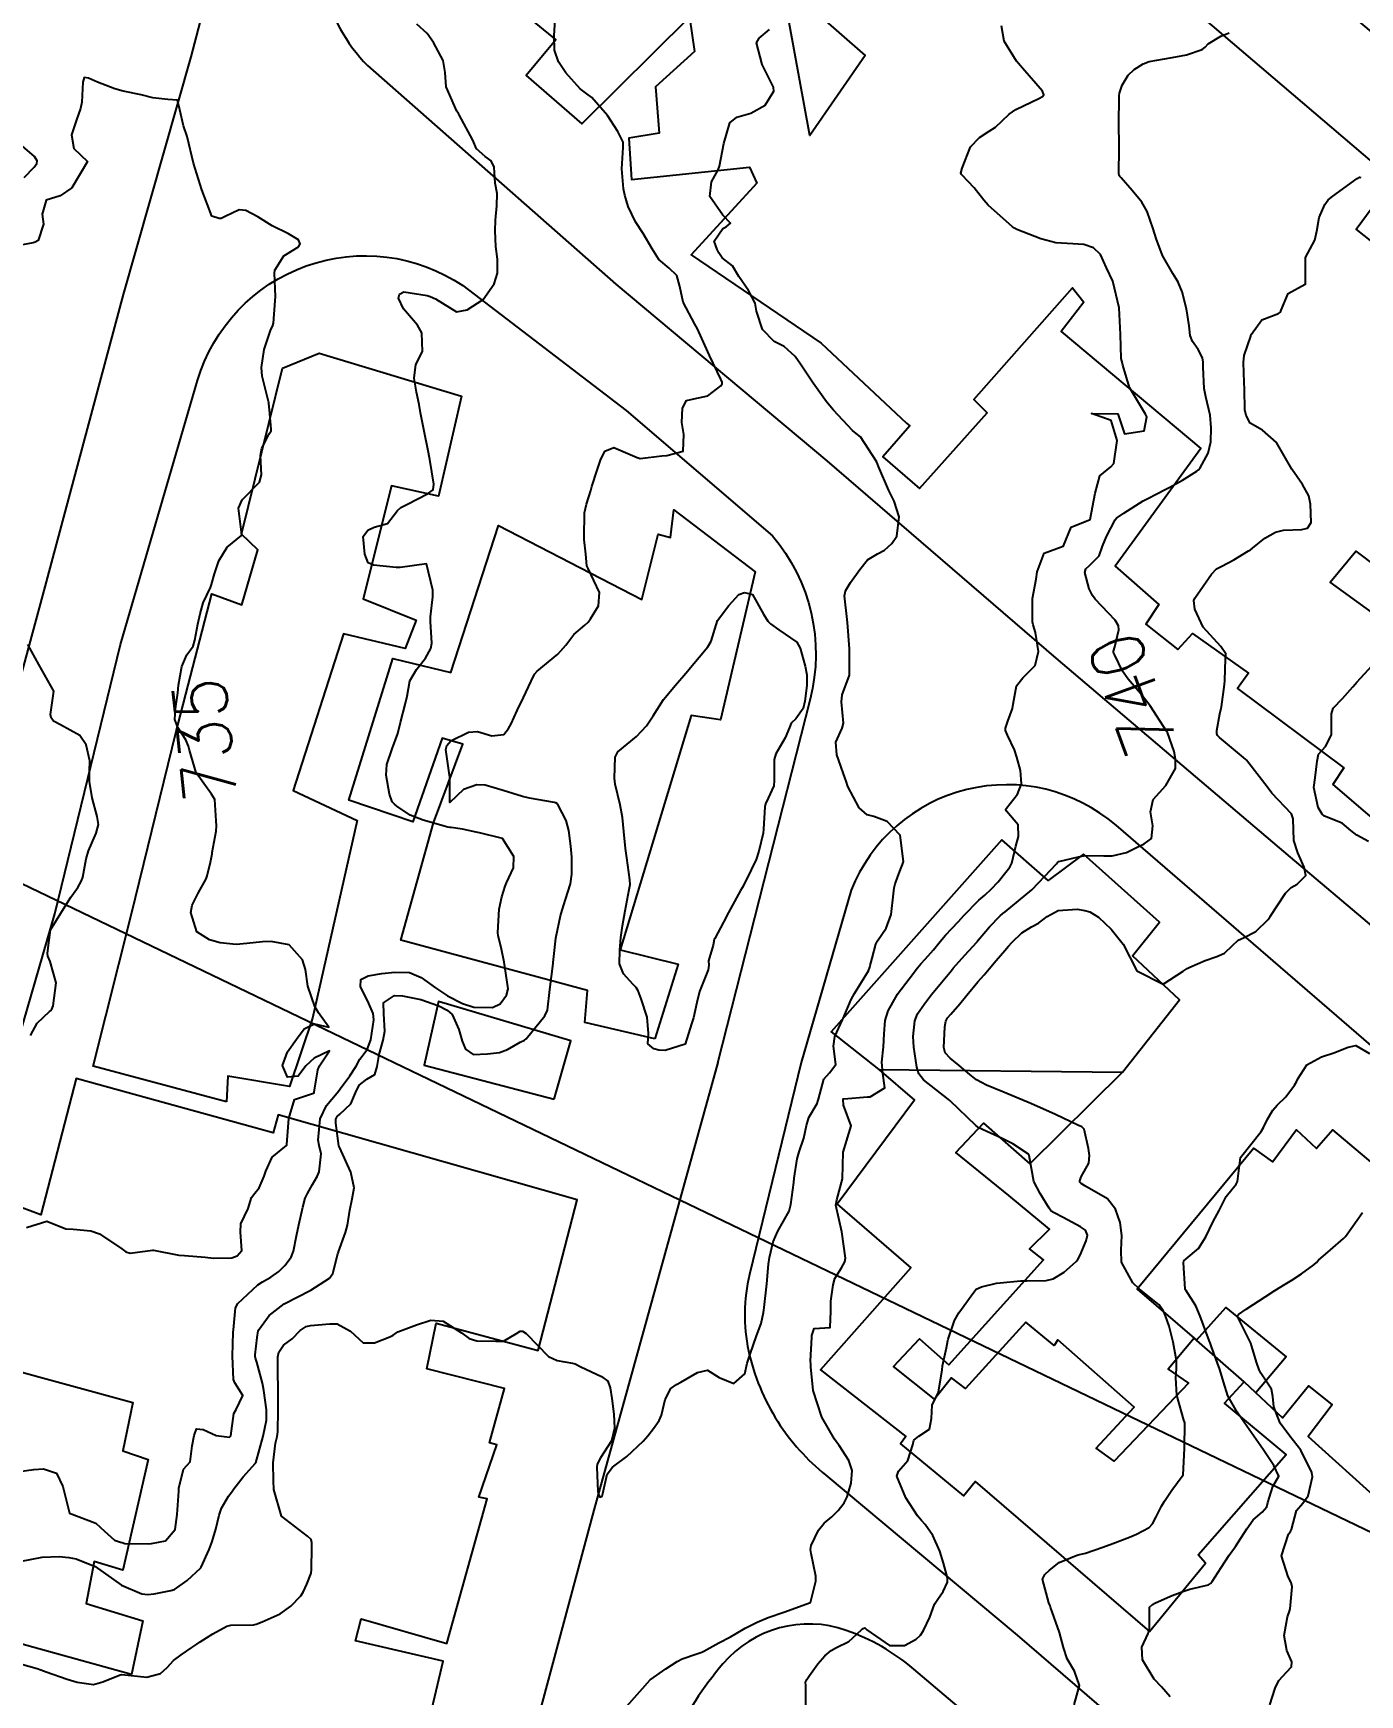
# Model space of a CAD drawing. Header units: metres. Extents: x 318500 to 325275, y 7408834 to 7428799.
# Drawn here: x 320253.2 to 320353.3, y 7413952.3 to 7414077.7 of the extents above; entities that cross this region are included whole.
import ezdxf
from ezdxf.enums import TextEntityAlignment as Align

# ---------------------------------------------------------------- set-up
doc = ezdxf.new("R2010")
doc.units = ezdxf.units.M
doc.header["$MEASUREMENT"] = 0
doc.linetypes.add('CONTINUO', pattern=[0])
for name, color, linetype in [('Cotas', 45, 'Continuous'), ('Curvas de Nivel 1m', 11, 'Continuous'), ('Curvas de Nivel 5m', 15, 'Continuous'), ('Edificações', 30, 'Continuous'), ('TEXTO', 45, 'Continuous'), ('Vias Primárias', 230, 'Continuous')]:
    doc.layers.add(name, color=color, linetype=linetype)
doc.styles.add('Style-STANDARD', font='STANDARD.shx')

msp = doc.modelspace()

# ---------------------------------------------------------------- linework, layer by layer
at = {"layer": 'Curvas de Nivel 1m', "flags": 128}
for points, elevation in [([(320251.82, 7413954.8), (320253.55, 7413954.32), (320253.81, 7413954.22), (320254.22, 7413954.06), (320255.8, 7413953.5), (320256.56, 7413953.27), (320257.8, 7413953.11), (320258.5, 7413953.3), (320259.81, 7413953.84), (320259.94, 7413953.85), (320261.81, 7413953.66), (320262.86, 7413953.94), (320263.35, 7413954.4), (320263.82, 7413954.91), (320264.41, 7413955.34), (320265.22, 7413955.91), (320265.58, 7413956.16), (320265.85, 7413956.33), (320266.81, 7413956.94), (320267.86, 7413957.52), (320268.15, 7413957.59), (320269.87, 7413957.61), (320270.06, 7413957.65), (320270.53, 7413957.84), (320271.88, 7413958.45), (320272.68, 7413959.02), (320273.43, 7413959.8), (320273.62, 7413960.08), (320273.9, 7413960.68), (320274.21, 7413961.5), (320274.25, 7413961.79), (320274.28, 7413963.46), (320274.28, 7413963.8), (320274.21, 7413964.05), (320273.95, 7413964.29), (320271.97, 7413965.82), (320271.41, 7413967.83), (320271.37, 7413968.47), (320271.36, 7413969.83), (320271.52, 7413971.31), (320271.65, 7413971.83), (320271.71, 7413972.18), (320271.74, 7413973.83), (320271.74, 7413974.18), (320271.72, 7413975.83), (320271.71, 7413976.24), (320271.7, 7413977.83), (320271.78, 7413978.19), (320272.14, 7413978.72), (320272.78, 7413979.19), (320273.4, 7413979.81), (320273.85, 7413980.12), (320274.17, 7413980.2), (320275.63, 7413980.32), (320276.17, 7413980.33), (320277.18, 7413979.76), (320278.15, 7413978.89), (320279, 7413978.88), (320280.15, 7413979.34), (320280.4, 7413979.47), (320280.77, 7413979.71), (320281.76, 7413980.11), (320282.17, 7413980.24), (320283.24, 7413980.61), (320284.17, 7413980.52), (320285.56, 7413979.65), (320286.15, 7413979.22), (320286.73, 7413979.05), (320288.15, 7413979.02), (320288.73, 7413979.03), (320289.7, 7413979.59), (320289.98, 7413979.77), (320290.16, 7413979.78), (320290.43, 7413979.59), (320292.13, 7413977.85), (320292.77, 7413977.55), (320293.95, 7413977.36), (320294.13, 7413977.3), (320294.57, 7413977.08), (320296.12, 7413976.36), (320296.61, 7413976), (320296.79, 7413975.5), (320296.9, 7413974.69), (320297.05, 7413973.5), (320297.11, 7413972.45), (320296.87, 7413971.5), (320296.04, 7413970.2), (320295.8, 7413969.74), (320295.77, 7413969.51), (320295.86, 7413967.66), (320295.88, 7413967.51), (320296, 7413967.25), (320296.18, 7413967.33), (320296.23, 7413967.51), (320296.55, 7413968.97), (320296.95, 7413969.5), (320298.04, 7413970.32), (320299.27, 7413971.46), (320299.63, 7413971.88), (320300.06, 7413972.43), (320300.49, 7413973.03), (320300.65, 7413973.44), (320300.92, 7413974.62), (320301.37, 7413975.44), (320301.79, 7413975.75), (320302.11, 7413975.93), (320303.37, 7413976.66), (320304.12, 7413976.84), (320305.01, 7413976.28), (320306.11, 7413975.82), (320306.94, 7413976.54), (320307.12, 7413977.36), (320307.38, 7413978.12), (320307.79, 7413979.35), (320307.89, 7413979.63), (320308.17, 7413980.34), (320308.36, 7413981.17), (320308.38, 7413981.35), (320308.4, 7413981.55), (320308.61, 7413983.34), (320308.74, 7413984.83), (320308.8, 7413985.34), (320309.07, 7413986.52), (320309.44, 7413987.33), (320310.29, 7413988.84), (320310.42, 7413989.32), (320310.63, 7413991), (320310.67, 7413991.31), (320310.88, 7413992.78), (320311.03, 7413993.31), (320311.39, 7413994.33), (320311.6, 7413995.3), (320311.77, 7413995.91), (320312.39, 7413996.95), (320312.48, 7413997.2), (320312.5, 7413997.29), (320312.91, 7413998.8), (320313.34, 7413999.28), (320313.81, 7413999.9), (320313.64, 7414001.28), (320313.73, 7414002.01), (320314.31, 7414003.27), (320314.37, 7414003.38), (320314.49, 7414003.66), (320314.96, 7414004.81), (320315.21, 7414005.26), (320316.27, 7414006.98), (320316.38, 7414007.24), (320316.41, 7414007.36), (320316.54, 7414007.93), (320316.82, 7414008.97), (320316.95, 7414009.23), (320317.61, 7414010.19), (320317.98, 7414011.22), (320318.17, 7414012.78), (320318.2, 7414013.22), (320318.29, 7414013.54), (320318.63, 7414014.49), (320318.85, 7414014.99), (320318.92, 7414015.21), (320318.67, 7414017.21), (320317.68, 7414018.23), (320316.68, 7414018.61), (320316.17, 7414018.73), (320315.58, 7414019.26), (320314.71, 7414020.87), (320314.58, 7414021.27), (320314.51, 7414021.49), (320313.89, 7414023.28), (320313.82, 7414024.22), (320314.29, 7414025.27), (320314.38, 7414025.67), (320314.24, 7414027.28), (320314.29, 7414027.79), (320314.83, 7414029.27), (320314.85, 7414031.27), (320314.69, 7414033.27), (320314.67, 7414033.48), (320314.47, 7414035.27), (320314.53, 7414035.65), (320314.92, 7414036.27), (320315.61, 7414037.26), (320316.2, 7414037.99), (320316.95, 7414038.43), (320317.47, 7414038.72), (320318.04, 7414039.22), (320318.4, 7414039.78), (320318.6, 7414041.22), (320318.2, 7414042.42), (320317.81, 7414043.23), (320317.04, 7414045.03), (320316.96, 7414045.24), (320316.87, 7414045.41), (320315.66, 7414047.26), (320315.34, 7414047.53), (320315.07, 7414047.74), (320313.63, 7414049.28), (320313.1, 7414049.92), (320312.09, 7414051.31), (320311.14, 7414052.76), (320310.74, 7414053.33), (320309.9, 7414054.08), (320309.16, 7414054.47), (320308.27, 7414055.36), (320307.81, 7414056.75), (320307.72, 7414057.36), (320307.21, 7414058.32), (320306.5, 7414059.38), (320306.02, 7414060.17), (320305.24, 7414060.78), (320304.99, 7414061.15), (320304.86, 7414061.41), (320304.62, 7414062.05), (320305.27, 7414063), (320305.54, 7414063.13), (320305.86, 7414063.39), (320305.29, 7414064), (320304.31, 7414065.42), (320304.42, 7414066.51), (320304.92, 7414067.41), (320305.03, 7414067.71), (320305.36, 7414069.4), (320305.82, 7414070.96), (320306.34, 7414071.39), (320307.39, 7414071.71), (320308.47, 7414072.29), (320309.14, 7414073.35), (320309.1, 7414073.67), (320308.25, 7414075.36), (320307.83, 7414077), (320308.02, 7414077.36), (320308.81, 7414078.02)], 738), ([(320252.01, 7413969.16), (320253.29, 7413969.34), (320254.01, 7413969.39), (320255.01, 7413969.05), (320255.49, 7413968.05), (320255.97, 7413966.04), (320257.96, 7413965.28), (320258.62, 7413964.67), (320259.38, 7413963.99), (320259.82, 7413963.85), (320259.95, 7413963.81), (320260.17, 7413963.75), (320261.95, 7413963.72), (320262.17, 7413963.74), (320263.22, 7413963.94), (320263.96, 7413964.81), (320264.1, 7413965.93), (320264.23, 7413967.7), (320264.23, 7413967.93), (320264.59, 7413969.35), (320265.08, 7413969.91), (320265.24, 7413971.11), (320265.4, 7413971.91), (320265.56, 7413972.41), (320266.06, 7413972.35), (320267.06, 7413971.89), (320268.05, 7413971.77), (320268.16, 7413971.88), (320268.39, 7413973.56), (320268.56, 7413973.87), (320269.05, 7413974.91), (320268.46, 7413975.87), (320268.37, 7413976.13), (320268.27, 7413977.88), (320268.34, 7413979.69), (320268.36, 7413979.88), (320268.52, 7413981.54), (320268.68, 7413981.87), (320270.2, 7413983.26), (320270.55, 7413983.5), (320271.18, 7413983.84), (320271.78, 7413984.27), (320272.22, 7413984.74), (320272.7, 7413985.36), (320272.89, 7413985.82), (320273.11, 7413986.96), (320273.3, 7413987.81), (320273.59, 7413989.12), (320273.77, 7413989.81), (320273.93, 7413990.17), (320274.31, 7413990.84), (320274.66, 7413991.45), (320274.81, 7413991.79), (320274.98, 7413993.15), (320274.81, 7413993.79), (320274.74, 7413994.18), (320274.9, 7413995.79), (320275.37, 7413996.8), (320276.17, 7413997.77), (320276.28, 7413997.89), (320276.4, 7413998.05), (320277.14, 7413999.04), (320277.61, 7413999.76), (320277.9, 7414000.29), (320278.44, 7414001.04), (320278.73, 7414001.75), (320278.95, 7414003.26), (320278.9, 7414003.74), (320278.49, 7414004.69), (320277.93, 7414005.76), (320277.96, 7414006.31), (320278.52, 7414006.58), (320279.54, 7414006.76), (320280.52, 7414006.87), (320281.64, 7414006.83), (320282.52, 7414006.47), (320283.6, 7414005.68), (320284.5, 7414005.09), (320285.65, 7414004.49), (320286.49, 7414004.23), (320287.9, 7414004.2), (320288.49, 7414004.48), (320288.97, 7414005.14), (320289.08, 7414005.6), (320288.84, 7414007.29), (320288.78, 7414007.61), (320288.55, 7414008.73), (320288.34, 7414009.61), (320288.31, 7414009.86), (320288.4, 7414011.61), (320288.6, 7414012.55), (320288.86, 7414013.35), (320288.97, 7414013.61), (320289.48, 7414014.75), (320289.52, 7414015.6), (320288.66, 7414016.95), (320286.92, 7414017.39), (320286.67, 7414017.43), (320285.64, 7414017.66), (320284.78, 7414017.78), (320284.67, 7414017.79), (320284.52, 7414017.82), (320282.68, 7414018.33), (320281.69, 7414018.71), (320280.69, 7414019.4), (320280.51, 7414019.54), (320280.34, 7414019.73), (320280.12, 7414020.31), (320279.89, 7414021.73), (320279.94, 7414022.53), (320280.34, 7414023.73), (320280.76, 7414024.89), (320280.96, 7414025.72), (320281.33, 7414027.18), (320281.45, 7414027.71), (320281.67, 7414028.85), (320282.16, 7414029.7), (320282.84, 7414030.56), (320283.24, 7414031.29), (320283.33, 7414031.69), (320283.23, 7414033.33), (320283.22, 7414033.69), (320283.39, 7414035.2), (320283.41, 7414035.69), (320282.93, 7414037.69), (320280.93, 7414037.41), (320280.62, 7414037.41), (320278.93, 7414037.59), (320278.52, 7414037.75), (320278.28, 7414038.41), (320278.15, 7414039.76), (320278.49, 7414040.23), (320278.97, 7414040.44), (320279.99, 7414040.72), (320280.73, 7414041.72), (320280.99, 7414041.93), (320281.48, 7414042.2), (320283, 7414042.96), (320283.42, 7414043.27), (320283.48, 7414043.69), (320283.17, 7414045.56), (320283.15, 7414045.69), (320283.05, 7414046.21), (320282.75, 7414047.69), (320282.47, 7414049.09), (320282.36, 7414049.7), (320282.17, 7414050.64), (320281.99, 7414051.71), (320282.12, 7414052.72), (320282.61, 7414053.7), (320282.58, 7414055.11), (320282.24, 7414055.7), (320281.19, 7414056.93), (320280.8, 7414057.73), (320280.88, 7414058.05), (320281.21, 7414058.21), (320282.96, 7414057.94), (320283.2, 7414057.87), (320283.59, 7414057.69), (320285.19, 7414056.7), (320285.99, 7414056.86), (320287.2, 7414057.64), (320288.03, 7414058.82), (320288.27, 7414059.62), (320288.29, 7414060.67), (320288.15, 7414061.63), (320288.09, 7414062.81), (320288.14, 7414063.63), (320288.22, 7414064.7), (320288.25, 7414065.63), (320288.1, 7414066.41), (320288.02, 7414067.63), (320287.81, 7414068.11), (320287.34, 7414068.44), (320286.7, 7414069), (320286.42, 7414069.65), (320285.39, 7414071.58), (320285.33, 7414071.67), (320285.2, 7414071.86), (320284.41, 7414073.68), (320284.32, 7414074.78), (320284.19, 7414075.68), (320283.46, 7414077.04), (320282.96, 7414077.7), (320282.18, 7414078.41)], 736), ([(320252.24, 7413962.4), (320253.93, 7413962.71), (320255.21, 7413962.76), (320255.93, 7413962.7), (320256.48, 7413962.58), (320257.92, 7413962.01), (320259.9, 7413960.59), (320261.44, 7413959.96), (320261.89, 7413959.91), (320262.36, 7413959.95), (320263.64, 7413960.19), (320263.9, 7413960.28), (320264.86, 7413960.96), (320265.88, 7413961.9), (320265.9, 7413961.92), (320265.92, 7413961.96), (320266.53, 7413963.3), (320266.75, 7413963.89), (320267.03, 7413964.82), (320267.27, 7413965.89), (320267.44, 7413966.42), (320267.99, 7413967.31), (320268.22, 7413967.65), (320268.38, 7413967.87), (320269.09, 7413968.79), (320270.03, 7413969.82), (320270.04, 7413969.84), (320270.6, 7413971.84), (320270.85, 7413973.06), (320270.85, 7413973.84), (320270.65, 7413975.3), (320270.55, 7413975.85), (320270.13, 7413977.44), (320270.01, 7413977.74), (320269.99, 7413977.85), (320270, 7413977.98), (320270.15, 7413979.3), (320270.21, 7413979.8), (320270.24, 7413979.85), (320271.06, 7413980.96), (320272.19, 7413981.83), (320274.2, 7413982.87), (320275.6, 7413983.78), (320275.86, 7413984.13), (320276.24, 7413985.61), (320276.27, 7413985.74), (320276.28, 7413985.77), (320276.82, 7413987.21), (320276.96, 7413987.76), (320277.13, 7413988.91), (320277.31, 7413989.76), (320277.46, 7413990.6), (320277.22, 7413991.76), (320276.35, 7413993.65), (320276.31, 7413993.77), (320276.07, 7413995.47), (320276.09, 7413995.77), (320276.18, 7413995.97), (320276.38, 7413996.15), (320277.22, 7413996.92), (320277.56, 7413997.76), (320277.84, 7413998.33), (320278.42, 7413998.8), (320279.01, 7413999.15), (320279.21, 7413999.74), (320279.35, 7414000.65), (320279.66, 7414001.73), (320279.78, 7414002.41), (320279.69, 7414003.73), (320279.68, 7414004.54), (320280.5, 7414005.1), (320281.12, 7414005.09), (320282.5, 7414004.8), (320283.85, 7414004.32), (320284.48, 7414004), (320284.87, 7414003.66), (320285.35, 7414002.54), (320285.6, 7414001.65), (320285.86, 7414001.06), (320286.44, 7414000.66), (320287.52, 7414000.7), (320288.44, 7414000.8), (320289.03, 7414001.02), (320290, 7414001.59), (320290.31, 7414001.73), (320290.45, 7414001.83), (320291.85, 7414003.57), (320292.04, 7414004.01), (320292.24, 7414005.56), (320292.49, 7414007.52), (320292.49, 7414007.56), (320292.49, 7414007.6), (320292.54, 7414008.06), (320292.68, 7414009.43), (320292.7, 7414009.56), (320293.03, 7414011.11), (320293.15, 7414011.55), (320293.41, 7414012.36), (320293.78, 7414013.54), (320293.9, 7414014.26), (320293.9, 7414015.54), (320293.82, 7414016.37), (320293.65, 7414017.55), (320293.45, 7414018.32), (320292.8, 7414019.56), (320292.69, 7414019.64), (320292.58, 7414019.68), (320290.7, 7414020.01), (320290.16, 7414020.13), (320288.7, 7414020.59), (320287.36, 7414020.98), (320286.71, 7414021), (320285.71, 7414020.65), (320284.69, 7414019.67), (320284.67, 7414021.67), (320284.66, 7414021.73), (320284.39, 7414023.67), (320284.45, 7414023.98), (320284.76, 7414024.33), (320286.08, 7414024.97), (320286.76, 7414025.03), (320287.85, 7414024.71), (320288.76, 7414024.81), (320289.12, 7414025.25), (320289.3, 7414025.6), (320289.77, 7414026.61), (320290.23, 7414027.6), (320290.42, 7414027.97), (320290.82, 7414028.83), (320291.06, 7414029.35), (320291.28, 7414029.58), (320292.84, 7414030.86), (320293.43, 7414031.55), (320294.04, 7414032.36), (320294.87, 7414033.06), (320295.12, 7414033.28), (320295.29, 7414033.53), (320295.89, 7414034.52), (320295.98, 7414035.52), (320295.11, 7414037.34), (320295.03, 7414037.53), (320294.94, 7414038.41), (320294.83, 7414039.53), (320294.82, 7414039.67), (320294.84, 7414041.53), (320295, 7414042.2), (320295.32, 7414043.22), (320295.4, 7414043.53), (320295.8, 7414044.75), (320296.06, 7414045.52), (320296.38, 7414046.19), (320297.05, 7414046.47), (320298.82, 7414045.71), (320299.04, 7414045.64), (320300.67, 7414045.83), (320301.05, 7414045.86), (320302.3, 7414046.19), (320302.33, 7414047.44), (320302.18, 7414048.34), (320302.24, 7414049.44), (320302.53, 7414050), (320303.1, 7414050.13), (320304.15, 7414050.36), (320305.12, 7414051.11), (320305.24, 7414051.28), (320305.22, 7414051.4), (320305.12, 7414051.62), (320304.27, 7414053.41), (320303.92, 7414054.18), (320303.38, 7414055.43), (320303.18, 7414055.78), (320302.28, 7414057.44), (320302.04, 7414058.62), (320301.8, 7414059.44), (320301.24, 7414060.01), (320300.44, 7414060.66), (320299.96, 7414061.47), (320299.27, 7414062.61), (320298.69, 7414063.49), (320298.14, 7414064.65), (320297.88, 7414065.5), (320297.79, 7414065.98), (320297.67, 7414067.5), (320297.75, 7414069.11), (320297.77, 7414069.5), (320297.37, 7414070.32), (320296.59, 7414071.52), (320295.4, 7414072.89), (320295.03, 7414073.16), (320294.51, 7414073.54), (320293.43, 7414074.73), (320292.87, 7414075.57), (320292.57, 7414076.46), (320292.55, 7414077.57), (320292.64, 7414078.73)], 737), ([(320298.04, 7413951.48), (320299.81, 7413953.45), (320300.97, 7413954.28), (320301.83, 7413954.84), (320302.22, 7413955.03), (320303.31, 7413955.41), (320303.7, 7413955.55), (320303.84, 7413955.61), (320304.99, 7413956.24), (320305.86, 7413956.71), (320306.28, 7413956.95), (320306.97, 7413957.35), (320307.87, 7413957.81), (320308.7, 7413958.15), (320309.88, 7413958.57), (320311.89, 7413959.29), (320312.29, 7413960.91), (320312.3, 7413961.29), (320311.95, 7413962.99), (320311.89, 7413963.29), (320311.95, 7413963.6), (320312.49, 7413964.76), (320312.94, 7413965.28), (320313.5, 7413965.75), (320313.98, 7413966.24), (320314.44, 7413966.82), (320314.67, 7413967.26), (320314.97, 7413968.3), (320315.03, 7413969.26), (320314.8, 7413970.02), (320314.05, 7413971.14), (320313.95, 7413971.27), (320313.71, 7413971.62), (320312.76, 7413973.28), (320312.11, 7413975.29), (320311.93, 7413977.09), (320311.91, 7413977.29), (320311.9, 7413977.53), (320311.99, 7413979.29), (320312, 7413979.45), (320312.17, 7413979.98), (320313.39, 7413980.06), (320313.44, 7413981.28), (320313.44, 7413982.04), (320313.61, 7413983.28), (320313.74, 7413983.75), (320314.23, 7413984.54), (320314.5, 7413985), (320314.53, 7413985.27), (320314.27, 7413987.27), (320313.81, 7413989.27), (320313.89, 7413989.68), (320314.32, 7413991.27), (320314.35, 7413993.27), (320314.97, 7413995.26), (320314.39, 7413996.84), (320314.36, 7413997.27), (320314.37, 7413997.3), (320314.4, 7413997.31), (320316.2, 7413997.45), (320316.4, 7413997.47), (320317.5, 7413998.14), (320317.36, 7413999.23), (320317.28, 7414000.07), (320317.4, 7414001.23), (320317.45, 7414002.21), (320317.54, 7414003.22), (320317.77, 7414003.94), (320318.47, 7414005.21), (320318.51, 7414005.28), (320319.35, 7414006.37), (320319.98, 7414007.2), (320320.22, 7414007.5), (320320.54, 7414007.85), (320321.18, 7414008.55), (320321.69, 7414009.17), (320322.09, 7414009.65), (320322.57, 7414010.16), (320323.06, 7414010.68), (320323.47, 7414011.15), (320324.6, 7414012.31), (320325.04, 7414012.69), (320325.54, 7414013.12), (320326.05, 7414013.68), (320326.63, 7414014.41), (320326.94, 7414014.8), (320327.09, 7414015.1), (320327.39, 7414016.37), (320327.6, 7414017.1), (320327.57, 7414017.99), (320326.69, 7414019.03), (320326.64, 7414019.11), (320326.64, 7414019.16), (320326.69, 7414019.24), (320327.51, 7414020.29), (320327.83, 7414021.09), (320327.74, 7414022.09), (320327.47, 7414023.1), (320327.3, 7414023.65), (320326.77, 7414024.76), (320326.61, 7414025.11), (320326.6, 7414025.28), (320326.78, 7414025.81), (320327.13, 7414026.77), (320327.19, 7414027.1), (320327.44, 7414028.48), (320327.92, 7414029.09), (320328.84, 7414030), (320329.11, 7414031.08), (320328.87, 7414032.51), (320328.7, 7414033.08), (320328.66, 7414033.31), (320328.65, 7414035.08), (320328.92, 7414036.52), (320329, 7414037.08), (320329.53, 7414038.49), (320330.96, 7414039.02), (320330.98, 7414039.03), (320330.98, 7414039.05), (320331.56, 7414040.46), (320332.99, 7414041.03), (320333.39, 7414043.02), (320333.73, 7414044.32), (320334.55, 7414045.01), (320334.78, 7414045.26), (320335.04, 7414047), (320334.59, 7414048.51), (320333.09, 7414049.03), (320335.09, 7414049), (320335.58, 7414047.49), (320337.08, 7414047.72), (320337.28, 7414048.77), (320337.18, 7414048.97), (320337.09, 7414049.1), (320335.98, 7414050.99), (320335.46, 7414052.68), (320335.39, 7414053), (320335.35, 7414053.19), (320335.28, 7414055), (320335.2, 7414057), (320334.7, 7414059.01), (320334.24, 7414060.02), (320333.77, 7414061.02), (320333.26, 7414061.54), (320332.52, 7414061.78), (320331.26, 7414061.85), (320330.4, 7414061.92), (320329.27, 7414062.21), (320327.46, 7414062.93), (320327.28, 7414063.01), (320327.14, 7414063.11), (320325.3, 7414064.76), (320324.97, 7414065.14), (320324.25, 7414066.07), (320323.33, 7414067.03), (320323.26, 7414067.09), (320323.23, 7414067.16), (320323.34, 7414067.54), (320323.98, 7414069.15), (320324.64, 7414069.87), (320325.38, 7414070.34), (320325.86, 7414070.65), (320326.37, 7414071.12), (320326.88, 7414071.63), (320327.4, 7414071.97), (320329.12, 7414072.8), (320329.41, 7414072.95), (320329.51, 7414073.08), (320329.41, 7414073.36), (320327.89, 7414075.1), (320327.45, 7414075.63), (320326.51, 7414077.12), (320326.31, 7414078.3)], 739), ([(320331.8, 7413951.57), (320332.19, 7413953.02), (320331.83, 7413954.11), (320331.27, 7413955.04), (320330.98, 7413955.91), (320330.69, 7413957.04), (320330.01, 7413958.93), (320329.97, 7413959.05), (320329.89, 7413959.28), (320329.4, 7413961.06), (320329.58, 7413961.4), (320329.93, 7413961.74), (320330.66, 7413962.32), (320331.95, 7413962.84), (320332.1, 7413962.88), (320332.64, 7413963.02), (320333.95, 7413963.46), (320334.7, 7413963.74), (320335.96, 7413964.22), (320336.49, 7413964.44), (320337.44, 7413964.96), (320337.71, 7413965.22), (320337.98, 7413965.76), (320338.38, 7413966.56), (320338.6, 7413966.94), (320339.16, 7413967.78), (320340.03, 7413968.92), (320340.11, 7413970.92), (320340.14, 7413972.85), (320340.13, 7413972.92), (320340.08, 7413973.05), (320339.54, 7413974.93), (320339.46, 7413976.26), (320339.51, 7413976.93), (320339.51, 7413977.56), (320339.27, 7413978.93), (320338.96, 7413980.16), (320338.68, 7413980.94), (320338.53, 7413981.28), (320338.2, 7413981.75), (320336.71, 7413982.96), (320336.22, 7413983.43), (320335.36, 7413984.98), (320335.35, 7413985.89), (320335.4, 7413986.98), (320335.27, 7413987.98), (320334.91, 7413988.99), (320334.3, 7413989.77), (320332.6, 7413990.75), (320332.32, 7413990.91), (320332.23, 7413991.03), (320332.23, 7413991.13), (320332.33, 7413991.42), (320332.9, 7413992.46), (320332.95, 7413993.02), (320332.88, 7413993.55), (320332.55, 7413995.03), (320332.37, 7413995.19), (320332.08, 7413995.32), (320330.39, 7413996.13), (320328.52, 7413996.96), (320328.4, 7413997.01), (320328.22, 7413997.08), (320326.41, 7413997.84), (320325.19, 7413998.35), (320324.42, 7413998.75), (320323.91, 7413999.14), (320323.11, 7413999.83), (320322.44, 7414000.37), (320322.06, 7414000.78), (320321.95, 7414001.17), (320322.04, 7414002.73), (320322.12, 7414003.17), (320322.24, 7414003.41), (320322.49, 7414003.69), (320323.17, 7414004.48), (320323.69, 7414005.14), (320324.52, 7414006.14), (320324.99, 7414006.66), (320325.37, 7414007.12), (320325.9, 7414007.76), (320326.55, 7414008.5), (320326.84, 7414008.82), (320327.08, 7414009.1), (320327.84, 7414009.83), (320328.58, 7414010.3), (320329.09, 7414010.57), (320329.75, 7414011.06), (320330.59, 7414011.53), (320332.01, 7414011.62), (320332.59, 7414011.53), (320332.98, 7414011.41), (320333.62, 7414011.01), (320334.58, 7414010.11), (320335.48, 7414008.99), (320336.53, 7414006.97), (320338.52, 7414005.95), (320340.02, 7414006.93), (320340.31, 7414007.15), (320340.53, 7414007.25), (320341.68, 7414007.76), (320342.55, 7414008.05), (320343.13, 7414008.3), (320343.73, 7414008.88), (320344.17, 7414009.27), (320344.57, 7414009.47), (320345.5, 7414009.93), (320346.44, 7414010.84), (320346.59, 7414011.07), (320347.74, 7414012.82), (320348.17, 7414013.26), (320348.62, 7414013.5), (320349.28, 7414014.16), (320349.16, 7414014.8), (320348.66, 7414015.88), (320348.37, 7414016.81), (320348.32, 7414018.45), (320348.19, 7414018.82), (320346.71, 7414020.38), (320346.35, 7414020.85), (320344.98, 7414022.64), (320344.8, 7414022.87), (320344.78, 7414022.89), (320344.75, 7414022.92), (320344.56, 7414023.07), (320342.77, 7414024.57), (320342.61, 7414024.73), (320342.56, 7414024.89), (320342.55, 7414025.11), (320342.79, 7414026.36), (320342.89, 7414026.8), (320342.91, 7414026.89), (320343.14, 7414028.58), (320343.15, 7414028.89), (320343.22, 7414030.52), (320343.23, 7414030.89), (320342.86, 7414031.45), (320341.53, 7414032.91), (320340.9, 7414034.27), (320340.83, 7414034.92), (320340.91, 7414035.09), (320342.16, 7414036.9), (320342.53, 7414037.3), (320342.94, 7414037.52), (320343.83, 7414037.99), (320344.96, 7414038.66), (320345.09, 7414038.74), (320345.25, 7414038.87), (320346.19, 7414039.63), (320346.98, 7414040.08), (320347.58, 7414040.23), (320348.98, 7414040.27), (320349.41, 7414040.38), (320349.67, 7414040.8), (320349.62, 7414042.19), (320349.49, 7414042.81), (320349.02, 7414043.67), (320348.23, 7414044.82), (320347.07, 7414046.84), (320346, 7414047.77), (320345.08, 7414048.29), (320344.76, 7414048.87), (320344.67, 7414049.3), (320344.64, 7414050.87), (320344.63, 7414051.37), (320344.56, 7414052.88), (320344.62, 7414053.41), (320345.12, 7414054.87), (320345.13, 7414054.91), (320345.17, 7414055.03), (320345.95, 7414056.1), (320347.2, 7414056.57), (320347.36, 7414056.68), (320347.41, 7414056.84), (320347.95, 7414058.1), (320349.23, 7414058.78), (320349.25, 7414058.79), (320349.26, 7414058.81), (320349.25, 7414060.81), (320349.96, 7414062.11), (320350.1, 7414062.8), (320350.27, 7414063.83), (320350.71, 7414064.8), (320350.96, 7414065.15), (320351.32, 7414065.44), (320353.14, 7414066.76), (320353.33, 7414066.86), (320353.43, 7414066.85)], 741), ([(320253.04, 7414002.08), (320253.53, 7414003.01), (320254.48, 7414003.89), (320254.57, 7414003.98), (320254.64, 7414004.07), (320254.74, 7414004.32), (320254.98, 7414006.06), (320254.52, 7414007.67), (320254.34, 7414008.07), (320254.32, 7414008.29), (320254.56, 7414010.07), (320255.78, 7414012.05), (320256.09, 7414012.54), (320256.6, 7414013.26), (320256.88, 7414013.76), (320256.98, 7414014.03), (320257.24, 7414015.42), (320257.42, 7414016.03), (320257.99, 7414017.36), (320258.17, 7414018.02), (320258.08, 7414018.61), (320257.69, 7414020.02), (320257.48, 7414021.26), (320257.48, 7414022.03), (320257.51, 7414022.81), (320257.24, 7414024.03), (320256.75, 7414024.74), (320255.3, 7414025.53), (320254.77, 7414025.8), (320254.59, 7414026.07), (320254.54, 7414026.31), (320254.8, 7414028.07), (320253.68, 7414030.08), (320252.84, 7414031.59)], 734), ([(320354, 7414016.74), (320353.12, 7414017.2), (320352.68, 7414017.57), (320352.02, 7414018.1), (320350.69, 7414018.64), (320350.5, 7414018.79), (320350.2, 7414019.29), (320349.89, 7414020.8), (320349.99, 7414021.53), (320350.13, 7414022.8), (320350.24, 7414023.31), (320350.76, 7414023.91), (320351.2, 7414024.78), (320351.22, 7414026.36), (320351.33, 7414026.78), (320352.05, 7414027.53), (320352.82, 7414028.4), (320352.99, 7414028.6), (320353.12, 7414028.76), (320354.85, 7414030.65)], 742), ([(320339.04, 7413952.17), (320338.39, 7413952.94), (320337.82, 7413953.51), (320336.95, 7413954.96), (320336.89, 7413955.92), (320337.37, 7413956.96), (320337.47, 7413957.36), (320337.49, 7413958.95), (320337.7, 7413959.15), (320337.89, 7413959.24), (320339.05, 7413959.78), (320339.91, 7413960.11), (320340.53, 7413960.29), (320341.92, 7413960.63), (320342.08, 7413960.73), (320342.2, 7413960.89), (320342.89, 7413961.93), (320343.5, 7413962.87), (320343.68, 7413963.15), (320343.96, 7413963.53), (320344.83, 7413964.86), (320345.29, 7413965.54), (320345.99, 7413966.11), (320346.32, 7413966.51), (320346.4, 7413966.83), (320346.79, 7413968.06), (320347.24, 7413968.82), (320346.85, 7413969.64), (320346.05, 7413970.84), (320344.65, 7413972.86), (320344.09, 7413973.66), (320343.4, 7413974.88), (320343.06, 7413975.95), (320342.79, 7413976.88), (320342.16, 7413978.6), (320342.05, 7413978.89), (320341.98, 7413979.08), (320341.3, 7413980.9), (320340.98, 7413981.69), (320340.21, 7413982.87), (320340.19, 7413982.9), (320340.18, 7413982.92), (320340.17, 7413982.96), (320340.05, 7413984.92), (320340.08, 7413985.09), (320340.24, 7413985.23), (320341.17, 7413986), (320341.74, 7413986.9), (320342.28, 7413988.05), (320342.58, 7413988.59), (320342.74, 7413988.89), (320343.26, 7413989.93), (320344.02, 7413990.87), (320344.12, 7413991.08), (320344.35, 7413992.87), (320345.9, 7413994.85), (320346.08, 7413995.14), (320346.38, 7413995.78), (320346.78, 7413996.45), (320347.12, 7413996.83), (320347.76, 7413997.47), (320348.42, 7413998.33), (320348.59, 7413998.65), (320348.66, 7413998.81), (320349.36, 7413999.88), (320350.45, 7414000.47), (320351.38, 7414000.78), (320352.46, 7414001.2), (320353.04, 7414001.34), (320354.09, 7414000.74)], 742), ([(320346.55, 7413951.58), (320346.96, 7413952.82), (320347.24, 7413953.4), (320347.83, 7413954.06), (320348.19, 7413954.45), (320348.21, 7413954.81), (320347.85, 7413955.68), (320347.63, 7413956.81), (320347.88, 7413958.2), (320348.05, 7413958.64), (320348.09, 7413958.81), (320348.24, 7413960.48), (320348.18, 7413960.81), (320347.93, 7413961.24), (320347.45, 7413962.82), (320347.97, 7413964.46), (320348.12, 7413964.66), (320348.2, 7413964.81), (320348.57, 7413966.23), (320349.04, 7413966.8), (320349.46, 7413967.34), (320349.78, 7413968.79), (320349.73, 7413969.1), (320348.9, 7413970.8), (320348.07, 7413971.84), (320347.35, 7413972.82), (320346.86, 7413974.06), (320346.78, 7413974.83), (320346.69, 7413975.4), (320346.12, 7413976.23), (320345.88, 7413976.6), (320345.76, 7413976.85), (320345.55, 7413977.43), (320345.13, 7413978.86), (320344.19, 7413980.73), (320344.13, 7413980.87), (320344.13, 7413980.93), (320344.19, 7413981.03), (320344.76, 7413981.43), (320346.21, 7413982.36), (320346.94, 7413982.83), (320347.72, 7413983.32), (320348.22, 7413983.62), (320348.94, 7413984.09), (320349.87, 7413984.79), (320350.07, 7413984.96), (320350.24, 7413985.12), (320351.13, 7413985.91), (320352.12, 7413986.76), (320352.27, 7413986.92), (320353.55, 7413988.74)], 743)]:
    msp.add_lwpolyline(points, dxfattribs=dict(at, elevation=elevation))
at = {"layer": 'Curvas de Nivel 1m', "elevation": 738, "flags": 128}
msp.add_lwpolyline([(320306.91, 7414035.53), (320307.53, 7414035.36), (320308.36, 7414033.88), (320308.68, 7414033.35), (320308.88, 7414033.15), (320309.51, 7414032.7), (320310.86, 7414031.77), (320311.11, 7414031.32), (320311.49, 7414029.97), (320311.62, 7414029.31), (320311.63, 7414028.5), (320311.47, 7414027.31), (320311.35, 7414026.76), (320310.78, 7414025.99), (320310.45, 7414025.65), (320310.3, 7414025.33), (320309.98, 7414024.55), (320309.29, 7414023.34), (320309.16, 7414022.92), (320309.15, 7414021.34), (320309.12, 7414020.94), (320308.7, 7414020), (320308.49, 7414019.56), (320308.44, 7414019.35), (320308.36, 7414017.67), (320308.32, 7414017.35), (320308.01, 7414016), (320307.8, 7414015.36), (320307.41, 7414014.58), (320306.81, 7414013.37), (320306.74, 7414013.24), (320306.61, 7414013.02), (320305.72, 7414011.38), (320305.34, 7414010.63), (320304.67, 7414009.4), (320304.64, 7414009.32), (320304.55, 7414008.91), (320304.21, 7414007.73), (320304.23, 7414007.4), (320304.17, 7414007.05), (320303.53, 7414005.41), (320303.32, 7414004.59), (320303.07, 7414003.42), (320302.93, 7414002.96), (320302.45, 7414001.43), (320300.93, 7414000.96), (320300.45, 7414000.98), (320300.07, 7414001.08), (320299.63, 7414001.46), (320299.68, 7414002.24), (320299.57, 7414003.46), (320299.12, 7414004.86), (320298.89, 7414005.47), (320298.75, 7414005.71), (320298.51, 7414005.94), (320297.78, 7414006.75), (320297.49, 7414007.5), (320297.51, 7414008.53), (320297.58, 7414009.49), (320297.71, 7414010.36), (320297.92, 7414011.49), (320298.22, 7414013.1), (320298.28, 7414013.48), (320298.27, 7414013.83), (320298.03, 7414015.49), (320297.94, 7414016.2), (320297.82, 7414017.49), (320297.72, 7414018.53), (320297.53, 7414019.5), (320297.16, 7414021.05), (320297.11, 7414021.5), (320297.15, 7414023.1), (320297.36, 7414023.5), (320298.76, 7414024.66), (320299.51, 7414025.47), (320300.02, 7414026.22), (320300.8, 7414027.45), (320301.72, 7414028.54), (320302.48, 7414029.43), (320302.64, 7414029.62), (320302.83, 7414029.85), (320304.15, 7414031.41), (320304.4, 7414031.86), (320304.88, 7414033.4), (320305.74, 7414034.54), (320306.49, 7414035.38)], close=True, dxfattribs=at)
at = {"layer": 'Curvas de Nivel 5m', "flags": 128}
for points, elevation in [([(320311.54, 7413951.29), (320311.54, 7413953.03), (320311.53, 7413953.29), (320311.61, 7413953.49), (320311.82, 7413953.79), (320312.44, 7413954.67), (320312.98, 7413955.27), (320313.45, 7413955.66), (320313.85, 7413955.9), (320314.78, 7413956.34), (320315.74, 7413957.24), (320315.87, 7413957.34), (320316, 7413957.37), (320316.16, 7413957.24), (320317.85, 7413956.06), (320319, 7413956.05), (320319.86, 7413956.53), (320320.21, 7413956.84), (320320.43, 7413957.18), (320320.9, 7413958.19), (320321.25, 7413959.17), (320321.51, 7413959.55), (320321.9, 7413960.13), (320322.24, 7413960.83), (320322.23, 7413961.16), (320321.94, 7413962.25), (320321.66, 7413963.16), (320321.13, 7413964.34), (320320.56, 7413965.18), (320320.28, 7413965.49), (320319.98, 7413965.83), (320319.09, 7413967.2), (320318.4, 7413968.83), (320318.55, 7413969.2), (320319.23, 7413970), (320319.63, 7413971.19), (320319.7, 7413971.55), (320320.06, 7413971.84), (320320.88, 7413972.37), (320321.02, 7413973.18), (320321.08, 7413974.19), (320321.56, 7413975.17), (320321.83, 7413976.86), (320321.86, 7413977.16), (320321.91, 7413977.38), (320322.15, 7413978.51), (320322.26, 7413979.06), (320322.28, 7413979.16), (320322.76, 7413980.57), (320323.08, 7413981.15), (320324.21, 7413982.71), (320324.4, 7413982.94), (320324.79, 7413983.12), (320325.93, 7413983.4), (320326.21, 7413983.43), (320327.74, 7413983.56), (320328.22, 7413983.58), (320329.67, 7413983.6), (320330.22, 7413983.73), (320331.04, 7413984.23), (320331.95, 7413985.03), (320332.08, 7413985.19), (320332.25, 7413985.52), (320332.71, 7413986.58), (320332.8, 7413987.02), (320332.65, 7413987.4), (320332.28, 7413987.65), (320330.96, 7413988.36), (320330.29, 7413988.7), (320330.07, 7413988.83), (320329.9, 7413989.06), (320329.22, 7413990.16), (320328.76, 7413991.07), (320328.4, 7413993.03), (320328.39, 7413993.08), (320328.38, 7413993.11), (320328.35, 7413993.13), (320327.16, 7413993.9), (320326.36, 7413994.32), (320324.61, 7413995.13), (320324.37, 7413995.3), (320322.43, 7413997.16), (320322.4, 7413997.19), (320322.29, 7413997.27), (320320.42, 7413998.73), (320320.08, 7413999.19), (320319.93, 7413999.7), (320319.7, 7414001.2), (320319.65, 7414002.01), (320319.76, 7414003.2), (320319.97, 7414003.71), (320320.5, 7414004.48), (320320.8, 7414004.89), (320321.04, 7414005.18), (320322.53, 7414007), (320322.67, 7414007.16), (320323.54, 7414008.15), (320324.45, 7414009.13), (320324.5, 7414009.19), (320324.56, 7414009.27), (320325.41, 7414010.29), (320326.21, 7414011.11), (320326.42, 7414011.29), (320326.59, 7414011.43), (320328.61, 7414013.08), (320329.58, 7414014.11), (320330.45, 7414015.05), (320330.54, 7414015.15), (320330.64, 7414015.23), (320332.11, 7414015.57), (320332.65, 7414015.66), (320334.02, 7414015.64), (320334.65, 7414015.64), (320335.75, 7414015.89), (320336.66, 7414016.35), (320337.07, 7414016.56), (320337.63, 7414016.96), (320337.73, 7414017.91), (320337.55, 7414018.96), (320337.75, 7414019.91), (320338.72, 7414020.95), (320339.44, 7414022.23), (320339.45, 7414022.94), (320339.33, 7414023.51), (320338.83, 7414024.95), (320338.77, 7414025.06), (320337.53, 7414026.96), (320336.81, 7414027.91), (320335.86, 7414028.98), (320335.43, 7414029.58), (320334.85, 7414030.79), (320334.79, 7414030.94), (320334.76, 7414031), (320334.76, 7414031.1), (320334.86, 7414031.42), (320335.17, 7414032.71), (320335.13, 7414033), (320334.89, 7414033.43), (320333.38, 7414035.02), (320333.17, 7414035.29), (320332.92, 7414035.81), (320332.6, 7414037.03), (320332.67, 7414037.3), (320332.94, 7414037.57), (320333.67, 7414038.3), (320333.93, 7414039.02), (320334.24, 7414039.74), (320334.89, 7414041), (320334.99, 7414041.13), (320335.53, 7414041.52), (320337, 7414042.44), (320337.36, 7414042.62), (320338.02, 7414042.96), (320338.67, 7414043.3), (320339.02, 7414043.47), (320339.98, 7414043.99), (320341.04, 7414044.67), (320341.18, 7414044.77), (320341.31, 7414044.92), (320341.91, 7414046.05), (320342.1, 7414046.9), (320342.14, 7414047.96), (320342.06, 7414048.91), (320341.73, 7414050.3), (320341.61, 7414050.91), (320341.52, 7414052.54), (320341.52, 7414052.91), (320341.48, 7414053.24), (320341.16, 7414053.85), (320340.71, 7414054.47), (320340.54, 7414054.93), (320340.46, 7414055.66), (320340.28, 7414056.93), (320339.94, 7414058.22), (320339.64, 7414058.94), (320339.49, 7414059.2), (320339.24, 7414059.59), (320338.47, 7414060.96), (320337.99, 7414062.24), (320337.76, 7414062.97), (320337.3, 7414064.27), (320336.91, 7414064.98), (320336.18, 7414065.85), (320335.33, 7414066.82), (320335.24, 7414066.91), (320335.19, 7414067), (320335.17, 7414067.16), (320335.2, 7414069), (320335.2, 7414069.17), (320335.17, 7414071), (320335.18, 7414072.77), (320335.18, 7414073), (320335.21, 7414073.21), (320335.42, 7414073.82), (320335.86, 7414074.56), (320336.31, 7414074.99), (320337, 7414075.43), (320337.45, 7414075.59), (320338.61, 7414075.8), (320339.46, 7414075.95), (320340.28, 7414076.11), (320341.46, 7414076.5), (320341.69, 7414076.69), (320341.91, 7414076.92), (320342.87, 7414077.52), (320343.48, 7414077.76)], 740), ([(320252.75, 7413987.59), (320254.26, 7413988.07), (320255.71, 7413987.5), (320256.25, 7413987.46), (320257.59, 7413987.35), (320258.25, 7413987.13), (320259.94, 7413985.99), (320260.24, 7413985.76), (320260.55, 7413985.67), (320262.24, 7413985.88), (320262.32, 7413985.88), (320264.23, 7413985.52), (320264.67, 7413985.49), (320266.23, 7413985.36), (320266.85, 7413985.28), (320268.23, 7413985.31), (320268.64, 7413985.47), (320268.98, 7413985.87), (320268.89, 7413987.24), (320268.92, 7413987.87), (320269.46, 7413989.04), (320269.71, 7413989.86), (320269.97, 7413990.18), (320270.3, 7413990.58), (320270.68, 7413991.48), (320270.79, 7413991.85), (320271.27, 7413992.91), (320272.35, 7413993.78), (320272.37, 7413993.81), (320272.38, 7413993.83), (320272.38, 7413993.86), (320272.53, 7413995.83), (320272.97, 7413997.25), (320274.4, 7413997.73), (320274.44, 7413997.76), (320274.45, 7413997.8), (320274.73, 7413999.49), (320274.85, 7413999.79), (320275.6, 7414000.94), (320274.44, 7414000.37), (320273.82, 7413999.81), (320273.23, 7413999.01), (320272.42, 7413998.95), (320272.06, 7413999.83), (320272.44, 7414000.85), (320273.12, 7414001.82), (320273.68, 7414002.59), (320274.47, 7414002.97), (320275.54, 7414002.71), (320274.76, 7414003.8), (320274.49, 7414004.27), (320273.97, 7414005.81), (320273.79, 7414007.08), (320273.57, 7414007.81), (320272.55, 7414008.92), (320271.21, 7414009.19), (320270.55, 7414009.15), (320269.37, 7414009.04), (320268.55, 7414008.96), (320267.36, 7414009.08), (320266.55, 7414009.31), (320265.58, 7414009.92), (320265.15, 7414011.36), (320265.24, 7414011.92), (320265.69, 7414012.83), (320266.3, 7414013.91), (320266.38, 7414014.14), (320266.63, 7414015.18), (320266.74, 7414015.8), (320266.76, 7414015.91), (320267.06, 7414017.5), (320267.07, 7414017.9), (320267.05, 7414018.28), (320266.94, 7414019.91), (320266.7, 7414020.29), (320265.55, 7414021.92), (320265.04, 7414023.63), (320264.97, 7414023.93), (320264.75, 7414024.39), (320264.16, 7414025.33), (320263.94, 7414025.94), (320263.99, 7414026.73), (320264.15, 7414027.94), (320264.21, 7414028.53), (320264.47, 7414029.94), (320264.84, 7414030.81), (320265.31, 7414031.46), (320265.43, 7414031.92), (320265.66, 7414033.13), (320265.84, 7414033.92), (320266.08, 7414034.73), (320266.62, 7414035.91), (320266.7, 7414036.12), (320266.92, 7414036.93), (320267.24, 7414037.91), (320267.89, 7414038.95), (320268.96, 7414039.83), (320268.99, 7414039.85), (320268.99, 7414039.88), (320268.96, 7414040.08), (320268.73, 7414041.88), (320269, 7414042.51), (320270.31, 7414043.86), (320270.48, 7414044.4), (320270.39, 7414045.86), (320270.49, 7414046.42), (320271.06, 7414047.49), (320271.19, 7414047.73), (320271.2, 7414047.85), (320271.08, 7414049.31), (320271.03, 7414049.79), (320271.02, 7414049.85), (320271, 7414049.94), (320270.53, 7414051.86), (320270.48, 7414052.51), (320270.67, 7414053.86), (320271.16, 7414055.29), (320271.33, 7414055.68), (320271.37, 7414055.85), (320271.5, 7414057.54), (320271.52, 7414057.85), (320271.44, 7414059.63), (320271.47, 7414059.85), (320272.15, 7414060.93), (320273.25, 7414061.62), (320273.38, 7414061.83), (320273.25, 7414062.14), (320272.51, 7414062.59), (320271.27, 7414063.2), (320270.19, 7414063.87), (320269.29, 7414064.36), (320268.78, 7414064.4), (320267.74, 7414063.9), (320267.43, 7414063.75), (320267.28, 7414063.75), (320266.72, 7414063.92), (320266.36, 7414064.85), (320265.97, 7414065.92), (320265.33, 7414067.93), (320264.85, 7414069.94), (320264.58, 7414070.74), (320264.32, 7414071.95), (320264.13, 7414072.68), (320263.4, 7414072.72), (320262.28, 7414072.86), (320261.4, 7414073.08), (320260.04, 7414073.36), (320259.4, 7414073.53), (320258.1, 7414074.03), (320257.41, 7414074.33), (320257.08, 7414074.38), (320256.99, 7414074.05), (320256.92, 7414072.52), (320256.82, 7414072.05), (320256.5, 7414071.19), (320256.14, 7414070.06), (320256.32, 7414069.03), (320257.33, 7414068.04), (320256.16, 7414066.06), (320255.29, 7414065.45), (320254.23, 7414065.14), (320253.93, 7414064.08), (320254.03, 7414063.32), (320253.61, 7414062.09), (320253.38, 7414061.96), (320253.25, 7414061.91), (320251.73, 7414061.63)], 735), ([(320252.56, 7414066.85), (320253.32, 7414067.63), (320253.52, 7414067.89), (320253.55, 7414068.09), (320253.33, 7414068.42), (320252.44, 7414069.2)], 735)]:
    msp.add_lwpolyline(points, dxfattribs=dict(at, elevation=elevation))
at = {"layer": 'Edificações'}
for points in [[(320355.01, 7414061.4), (320353.06, 7414062.95), (320355.83, 7414066.69), (320338.46, 7414081.54)], [(320289.66, 7414079.7), (320292.69, 7414077.23), (320290.45, 7414074.53), (320294.65, 7414070.89), (320302.76, 7414078.94), (320303.14, 7414076.34), (320300.2, 7414073.68), (320300.48, 7414070.19), (320298.19, 7414069.82), (320298.38, 7414066.69), (320307.29, 7414067.62), (320307.85, 7414066.41), (320302.9, 7414061.01), (320312.7, 7414054.33), (320319.14, 7414048.31), (320319.14, 7414048.31), (320319.39, 7414048.11), (320317.36, 7414045.76), (320320.11, 7414043.37), (320325.23, 7414049.07), (320324.23, 7414050.08), (320331.67, 7414058.51), (320332.52, 7414057.44), (320330.82, 7414055.21), (320341.36, 7414046.38), (320334.89, 7414037.51), (320338.17, 7414034.62), (320337.21, 7414033.12), (320339.62, 7414031.22), (320340.73, 7414032.43), (320344.94, 7414029.44), (320344.11, 7414028.28), (320352.14, 7414022.29), (320351.32, 7414021.03), (320359.34, 7414014.17)], [(320312.44, 7414079.18), (320316.03, 7414076.05), (320311.84, 7414070.01), (320310.29, 7414078.54)], [(320359.61, 7414030.15), (320351.1, 7414036.29), (320353.05, 7414038.65), (320365.42, 7414029.3)], [(320317.06, 7413999.53), (320319.74, 7413997.2), (320313.9, 7413989.35), (320319.47, 7413984.54), (320312.65, 7413976.85), (320319.09, 7413971.81), (320318.68, 7413971.27), (320323.44, 7413967.34), (320324.33, 7413968.43), (320337.47, 7413957.11), (320341.71, 7413962.27), (320341.16, 7413962.88), (320347.8, 7413970.47), (320343.13, 7413974.34), (320344.61, 7413975.95), (320347.51, 7413973.24), (320349.48, 7413975.65), (320351.27, 7413974.21), (320349.44, 7413971.82), (320354.86, 7413966.95)], [(320355.64, 7413991.33), (320351.3, 7413994.96), (320350.08, 7413993.56), (320348.57, 7413994.96), (320346.79, 7413992.54), (320345.34, 7413993.59), (320336.54, 7413982.94), (320341.03, 7413979.09), (320343.23, 7413981.57), (320347.78, 7413977.84), (320345.5, 7413975.12), (320344.61, 7413975.95), (320340.84, 7413979.24), (320338.89, 7413976.91), (320340.42, 7413975.85), (320334.8, 7413969.95), (320333.45, 7413970.95), (320336.33, 7413974.03), (320330.55, 7413979.13), (320330.29, 7413978.7), (320328.14, 7413980.44), (320323.6, 7413975.44), (320322.54, 7413976.25), (320321.25, 7413974.64), (320318.17, 7413977.11), (320320.11, 7413979.19), (320322.33, 7413977.22), (320329.49, 7413985.15), (320328.41, 7413985.98), (320329.92, 7413987.48), (320326.86, 7413990), (320322.87, 7413993.26), (320324.94, 7413995.47), (320328.45, 7413992.4), (320335.45, 7413999.33)], [(320281.5, 7413943.58), (320284.17, 7413954.87), (320277.57, 7413956.41), (320278, 7413958.05), (320284.45, 7413956.21), (320287.5, 7413967.12), (320286.87, 7413967.25), (320288.23, 7413971.19), (320287.67, 7413971.35), (320288.8, 7413975.45), (320282.95, 7413976.93), (320283.65, 7413980.38), (320291.34, 7413978.32), (320294.29, 7413989.69), (320271.72, 7413996.11), (320271.36, 7413994.75), (320256.49, 7413998.84), (320253.81, 7413988.55), (320251.54, 7413989.41)], [(320250.99, 7413977.06), (320260.76, 7413974.39), (320260.01, 7413970.75), (320261.92, 7413970.09), (320260.01, 7413961.73), (320257.84, 7413962.38), (320257.24, 7413959.21), (320261.52, 7413957.9), (320260.66, 7413953.85), (320249.02, 7413957.07)]]:
    msp.add_lwpolyline(points, dxfattribs=at)
for points in [[(320267.84, 7413997.08), (320257.76, 7413999.77), (320260.65, 7414011.28), (320264.03, 7414025.02), (320266.73, 7414035.41), (320268.98, 7414034.58), (320270.2, 7414038.74), (320268.97, 7414039.93), (320272.05, 7414052.45), (320274.82, 7414053.58), (320285.57, 7414050.34), (320283.83, 7414042.8), (320280.28, 7414043.57), (320278.15, 7414035.04), (320282.15, 7414033.43), (320281.31, 7414031.29), (320276.66, 7414032.39), (320272.85, 7414020.59), (320277.69, 7414018.31), (320274.33, 7414003.39), (320272.59, 7413998.23), (320267.94, 7413999.01), (320267.84, 7413997.08)], [(320300.16, 7414001.84), (320294.88, 7414003.08), (320295.08, 7414005.49), (320280.99, 7414009.28), (320283.46, 7414018.14), (320285.67, 7414024.07), (320284.11, 7414024.53), (320281.89, 7414018.21), (320277.07, 7414019.84), (320280.39, 7414030.53), (320284.76, 7414029.49), (320288.35, 7414040.59), (320299.17, 7414034.99), (320300.41, 7414039.93), (320301.33, 7414039.67), (320301.59, 7414041.76), (320307.71, 7414037.07), (320305.11, 7414025.91), (320302.89, 7414026.24), (320297.54, 7414008.56), (320301.91, 7414007.46), (320300.16, 7414001.84)], [(320335.45, 7413999.33), (320339.75, 7414004.77), (320336.19, 7414008.09), (320338.24, 7414010.64), (320332.5, 7414015.77), (320329.84, 7414013.78), (320326.33, 7414016.86), (320313.46, 7414002.37), (320317.06, 7413999.53)], [(320292.55, 7413997.27), (320293.82, 7414001.69), (320283.82, 7414004.66), (320282.75, 7413999.86), (320292.55, 7413997.27)]]:
    msp.add_lwpolyline(points, close=True, dxfattribs=at)
at = {"layer": 'TEXTO', "linetype": 'CONTINUO'}
msp.add_polyline3d([(320203.28, 7414037.16, 0), (320396.22, 7413944.4, 0)], dxfattribs=at)
at = {"layer": 'Vias Primárias'}
msp.add_lwpolyline([(320326.23, 7414237.12), (320317.7, 7414220), (320308.64, 7414201.95), (320299.64, 7414181.49), (320291.11, 7414160.22), (320283.95, 7414141.06), (320279.52, 7414126.94), (320276.93, 7414118.54), (320270.18, 7414095.17), (320265.13, 7414075.94), (320260.02, 7414058.01), (320253.95, 7414035.3), (320249.04, 7414017.24), (320244.25, 7414000.05)], dxfattribs=at)
for points in [[(320405.21, 7414034.43), (320383.81, 7414052.67), (320363.87, 7414069.7), (320345.24, 7414085.44), (320328.09, 7414100.35), (320308.86, 7414116.67), (320301.35, 7414122.84, 0.399515), (320283.44, 7414118.24), (320281.13, 7414110.47), (320275.16, 7414088, 0.263087), (320278.47, 7414075.29), (320297.21, 7414058.79), (320313.12, 7414045.47), (320330.4, 7414030.57), (320348.09, 7414015.54), (320359.38, 7414006.01), (320366.26, 7414000.05)], [(320222.17, 7413885.54, -0.059721), (320222.58, 7413890.73), (320226.88, 7413910.79), (320235.76, 7413943.58), (320243.81, 7413972.84), (320251.64, 7414000.05), (320254.87, 7414011.28), (320259.83, 7414031.6), (320265.64, 7414051.52, -0.5064), (320285.66, 7414058.68), (320297.98, 7414049.26), (320309.02, 7414039.81, -0.242667), (320311.87, 7414027.47), (320304.88, 7414000)], [(320355.69, 7414000.05), (320334.95, 7414017.95, 0.515424), (320314.96, 7414013.05), (320311.2, 7414000.05), (320307.3, 7413984.06, 0.114124), (320307.22, 7413978.29, 0.08872), (320309.43, 7413972.95, 0.080953), (320313.05, 7413968.91), (320327.48, 7413956.83), (320355.97, 7413932.31), (320373.96, 7413917.65)], [(320304.9, 7414000.05), (320295.54, 7413966.27), (320288.82, 7413941.26), (320282.51, 7413918.51), (320276.26, 7413894.79), (320272.65, 7413878.07, -0.142698)], [(320373.04, 7413909.08), (320355.99, 7413922.72), (320343.92, 7413933.77), (320319.69, 7413954.27, 0.090934), (320314.6, 7413957.19, 0.311488), (320305.29, 7413954.66, 0.125761), (320299.29, 7413942.32, 0.059911), (320296.19, 7413927.15, 0.370933), (320298.72, 7413922.6), (320342.1, 7413911.79), (320363.48, 7413907.18), (320372.67, 7413905.99)]]:
    msp.add_lwpolyline(points, format="xyb", dxfattribs=at)

# ---------------------------------------------------------------- texts
at = {"layer": 'Cotas', "style": 'Style-STANDARD'}
for s, rotation, p in [('740', 110.1157, (320336.17, 7414027.84, 740)), ('735', 95.8915, (320266.18, 7414024.4, 735))]:
    msp.add_text(s, height=4, rotation=rotation, dxfattribs=at).set_placement(p, align=Align.MIDDLE_CENTER)

doc.saveas('drawing.dxf')
